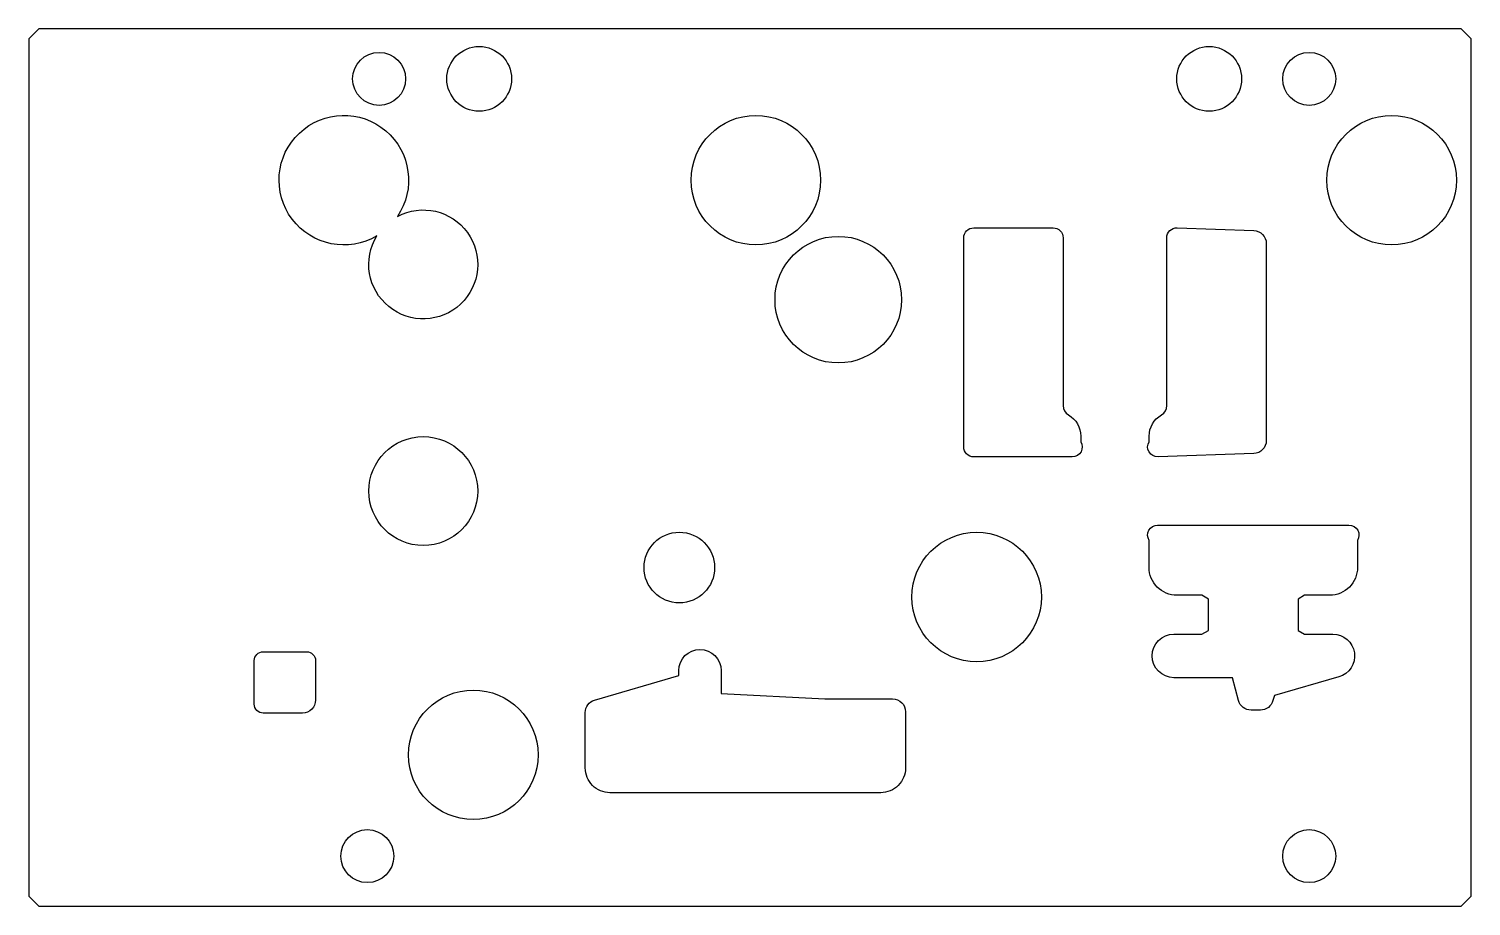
# Model space of a CAD drawing. Header units: metres. Extents: x 50 to 295, y 77 to 226.
import ezdxf

# ---------------------------------------------------------------- set-up
doc = ezdxf.new("R2010")
doc.units = ezdxf.units.M
doc.layers.get('0').update_dxf_attribs({"linetype": 'CONTINUOUS'})

msp = doc.modelspace()

# ---------------------------------------------------------------- linework, layer by layer
at = {"color": 7}
msp.add_lwpolyline([(51.21, 77.5), (292.8, 77.5), (294.5, 79.2), (294.5, 152), (294.5, 224.79), (292.8, 226.5), (51.21, 226.5), (49.5, 224.79), (49.5, 79.2)], close=True, dxfattribs=at)
for points in [[(112.12, 194.64, -7.559743), (108.62, 191.34, -9.036609)], [(208.3, 191, -0.414214), (210, 192.7), (223.5, 192.7, -0.414214), (225.2, 191), (225.2, 162.5, 0.267949), (226.1, 160.94, -0.267949), (228.2, 157.3), (228.2, 156.38, -0.585917), (226.75, 153.8), (210, 153.8, -0.414214), (208.3, 155.5)], [(241.31, 153.8, -0.5977), (239.8, 156.38), (239.8, 157.3, -0.267949), (241.9, 160.94, 0.267949), (242.8, 162.5), (242.8, 191, -0.424475), (244.56, 192.7), (257.58, 192.24, -0.404026), (259.7, 190.04), (259.7, 156.56, -0.404026), (257.58, 154.37)], [(273.75, 142.2, -0.585917), (275.2, 139.61), (275.2, 135, -0.414214), (270.5, 130.3), (266.22, 130.3), (265.1, 129.65), (265.1, 124.34), (266.22, 123.7), (271, 123.7, -0.869002), (272.02, 116.44), (261.07, 113.29), (260.84, 112.43, -0.339454), (258.71, 110.8), (257.11, 110.8, -0.339454), (254.99, 112.43), (253.95, 116.3), (244, 116.3, -1), (244, 123.7), (248.78, 123.7), (249.9, 124.34), (249.9, 129.65), (248.78, 130.3), (244.5, 130.3, -0.414214), (239.8, 135), (239.8, 139.61, -0.58591), (241.25, 142.2)], [(96.7, 120.7, -0.414214), (98.2, 119.2), (98.2, 112.5, -0.414214), (96, 110.3), (89.3, 110.3, -0.414214), (87.8, 111.8), (87.8, 119.2, -0.414214), (89.3, 120.7)], [(159.9, 116.65), (159.9, 117.5, -1), (167.1, 117.5), (167.1, 113.64), (184.73, 112.7), (196.22, 112.7, -0.414214), (198.42, 110.5), (198.42, 100.97, -0.414214), (194.22, 96.77), (148.22, 96.77, -0.414214), (144.02, 100.97), (144.02, 110.37, -0.333486), (145.61, 112.49)]]:
    msp.add_lwpolyline(points, format="xyb", close=True, dxfattribs=at)
for centre, radius in [((126, 218), 5.5), ((250, 218), 5.5), ((109, 218), 4.5), ((267, 218), 4.5), ((173, 200.8), 11), ((281, 200.8), 11), ((187, 180.5), 10.75), ((116.5, 148), 9.25), ((160, 135), 6), ((210.5, 130), 11), ((125, 103.2), 11), ((107, 86), 4.5), ((267, 86), 4.5)]:
    msp.add_circle(centre, radius, dxfattribs=at)

doc.saveas('drawing.dxf')
